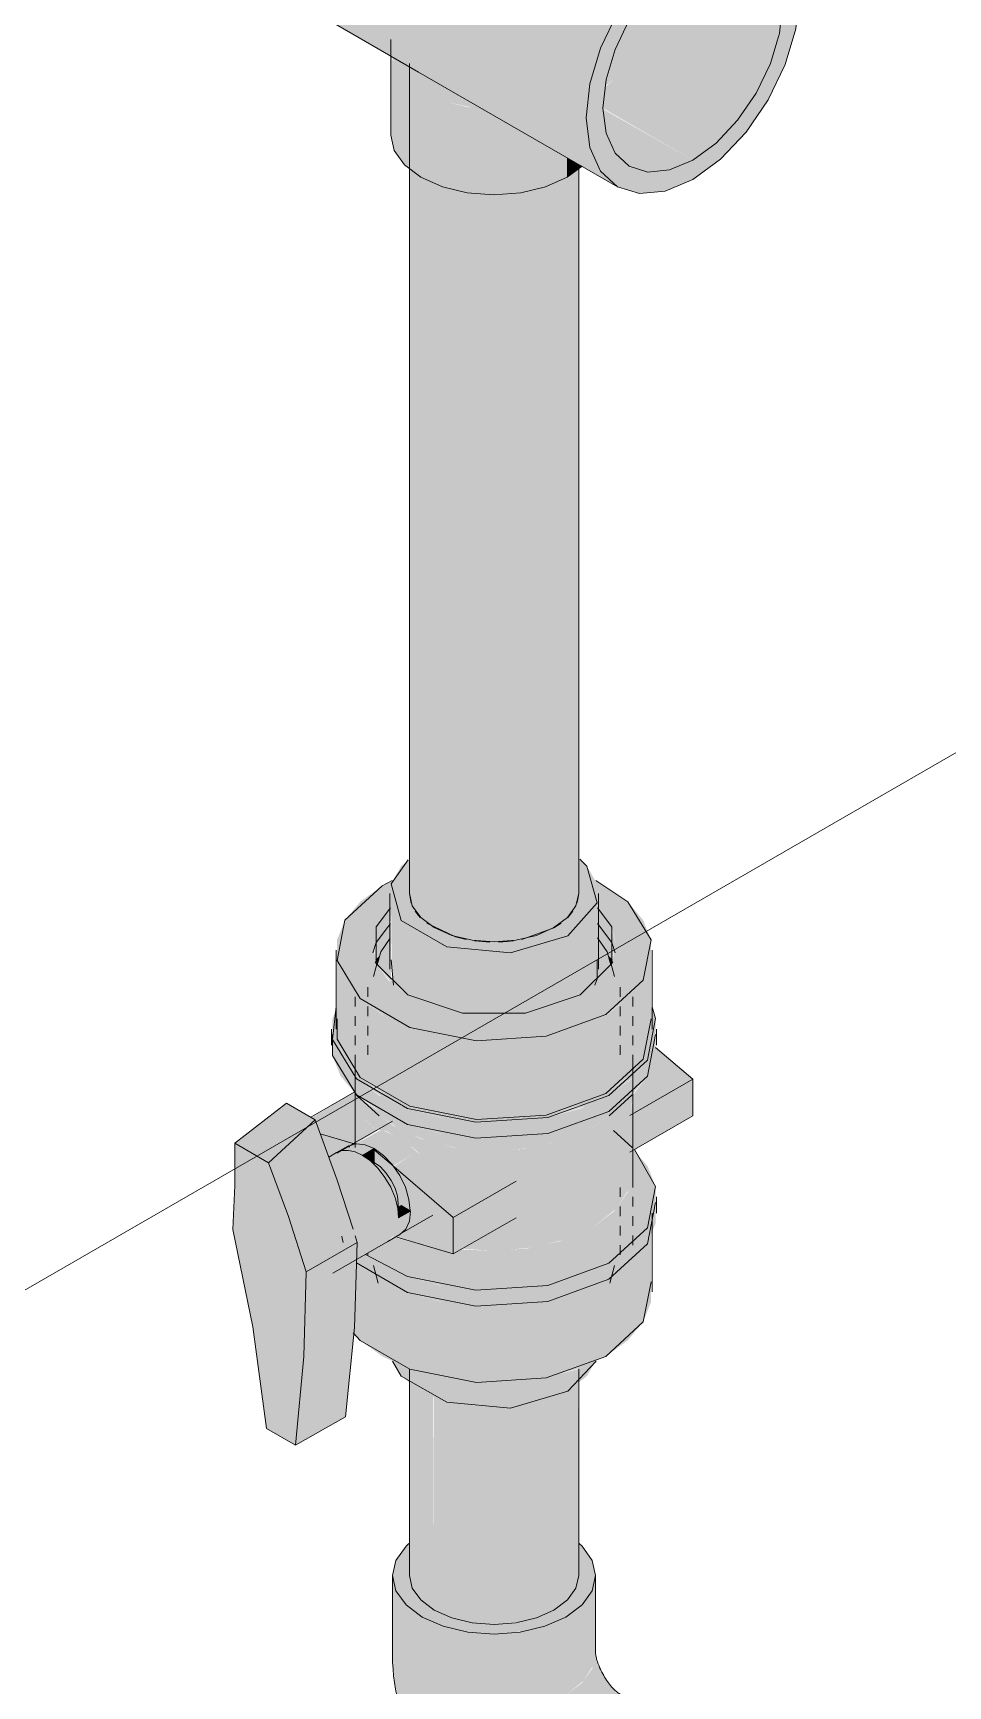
# Model space of a CAD drawing. Header units: millimetres. Extents: x -3207 to 1412, y 342 to 5433.
# Drawn here: x -394.5 to -124.4, y 3645.1 to 4133.5 of the extents above; entities that cross this region are included whole.
import ezdxf

# ---------------------------------------------------------------- set-up
doc = ezdxf.new("R2010")
doc.units = ezdxf.units.MM
doc.layers.add('A-_ANNOTSPNO_A', color=7, linetype='Continuous', lineweight=9)
doc.layers.add('M-_WATR----_E', color=5, linetype='Continuous', lineweight=9)

# ---------------------------------------------------------------- blocks, each defined once
blk = doc.blocks.new('COMER_EL50_U-PVC отвод 90 - DN16-DN315 _Grey_-V15-В10 Аксонометрия')
at = {"layer": 'M-_WATR----_E', "lineweight": 20}
for points in [[(-258.41, 3660.43), (-249.19, 3661.36), (-243.41, 3662.75), (-236.76, 3665.83), (-232.43, 3669.09), (-229.43, 3673.26), (-228.41, 3677.75), (-229.43, 3682.23), (-232.43, 3686.41), (-233.41, 3687.14), (-233.41, 3677.75), (-234.26, 3674.01), (-236.76, 3670.53), (-241.27, 3667.3), (-245.91, 3665.25), (-251.94, 3663.8), (-258.41, 3663.31), (-264.88, 3663.8), (-270.91, 3665.25), (-276.09, 3667.54), (-280.06, 3670.53), (-282.56, 3674.01), (-283.41, 3677.75), (-283.41, 3687.14), (-284.39, 3686.41), (-287.39, 3682.23), (-288.41, 3677.75), (-287.39, 3673.26), (-284.39, 3669.09), (-279.05, 3665.25), (-273.41, 3662.75), (-266.17, 3661.02)], [(-258.41, 3637.4), (-248.93, 3638.4), (-242.12, 3640.29), (-237.2, 3642.47), (-237.2, 3665.5), (-243.41, 3662.75), (-250.65, 3661.02), (-258.41, 3660.43), (-267.63, 3661.36), (-273.81, 3662.92), (-279.62, 3665.5), (-284.39, 3669.09), (-287.39, 3673.26), (-288.41, 3677.75), (-288.41, 3654.72), (-287.39, 3650.24), (-284.39, 3646.06), (-279.62, 3642.47), (-272.21, 3639.43), (-264.67, 3637.88)], [(-237.2, 3642.47), (-231.97, 3646.7), (-229.27, 3650.94), (-228.41, 3654.72), (-228.41, 3677.75), (-229.43, 3673.26), (-232.43, 3669.09), (-237.2, 3665.5), (-237.2, 3643.83)], [(-251.63, 3591.02), (-255, 3594.15), (-257.12, 3598.83), (-257.84, 3604.75), (-257.12, 3611.51), (-255, 3618.64), (-251.63, 3625.66), (-247.24, 3632.09), (-242.12, 3637.49), (-236.63, 3641.49), (-237.2, 3642.47), (-243.41, 3639.72), (-250.65, 3637.99), (-258.41, 3637.4), (-266.17, 3637.99), (-273.81, 3639.9), (-279.62, 3642.47), (-284.39, 3646.06), (-287.39, 3650.24), (-288.41, 3654.72), (-287.73, 3645.92), (-285.3, 3635.37), (-283.23, 3629.24), (-281.17, 3624.32), (-276.56, 3616.07), (-272.81, 3610.53), (-268.43, 3605.07), (-262.12, 3598.83), (-257.12, 3594.78), (-254.87, 3593.24)], [(-236.63, 3641.49), (-231.14, 3643.83), (-226.02, 3644.34), (-221.63, 3642.98), (-223.33, 3644.34), (-226.29, 3648.76), (-228.25, 3652.98), (-228.41, 3654.72), (-229.43, 3650.24), (-232.43, 3646.06), (-237.2, 3642.47), (-237.03, 3641.92)], [(-216.69, 3629.98), (-211.2, 3632.32), (-206.08, 3632.82), (-201.69, 3631.47), (-222.81, 3643.34), (-226.02, 3644.34), (-231.14, 3643.83), (-236.63, 3641.49), (-222.81, 3633.52)], [(-231.69, 3579.51), (-235.06, 3582.63), (-237.18, 3587.32), (-237.9, 3593.24), (-237.18, 3600), (-235.06, 3607.13), (-231.69, 3614.15), (-227.3, 3620.58), (-222.18, 3625.98), (-216.69, 3629.98), (-236.63, 3641.49), (-242.12, 3637.49), (-247.24, 3632.09), (-251.63, 3625.66), (-255, 3618.64), (-257.12, 3611.51), (-257.84, 3604.75), (-257.12, 3598.83), (-255, 3594.15), (-251.63, 3591.02), (-238.41, 3583.39)], [(-227.3, 3578.15), (-222.18, 3578.66), (-221.05, 3579.14), (-229.19, 3583.84), (-232, 3586.44), (-233.77, 3590.35), (-234.37, 3595.28), (-233.57, 3601.57), (-231.87, 3607.13), (-229.19, 3612.7), (-225.53, 3618.06), (-221.27, 3622.56), (-216.69, 3625.9), (-211.67, 3627.89), (-207.85, 3628.27), (-204.19, 3627.14), (-196.07, 3622.56), (-196.2, 3623.66), (-198.32, 3628.34), (-201.69, 3631.47), (-206.08, 3632.82), (-211.2, 3632.32), (-216.69, 3629.98), (-222.81, 3625.31), (-227.3, 3620.58), (-232, 3613.5), (-235.06, 3607.13), (-237.18, 3600), (-237.9, 3593.24), (-237.18, 3587.32), (-235.06, 3582.63), (-231.69, 3579.51)]]:
    blk.add_hatch(color=47, dxfattribs=at).paths.add_polyline_path(points)
at = {"layer": 'M-_WATR----_E', "color": 66, "lineweight": 20}
for p, q in [((-288.41, 3677.75), (-288.41, 3654.72)), ((-228.41, 3654.72), (-228.41, 3677.75)), ((-201.69, 3631.47), (-221.63, 3642.98)), ((-251.63, 3591.02), (-231.69, 3579.51))]:
    blk.add_line(p, q, dxfattribs=at)
for points in [[(-283.55, 3687.19, 0), (-284.39, 3686.41, 0), (-287.39, 3682.23, 0), (-288.41, 3677.75, 0), (-287.39, 3673.26, 0), (-284.39, 3669.09, 0), (-279.62, 3665.5, 0), (-273.41, 3662.75, 0), (-266.17, 3661.02, 0), (-258.41, 3660.43, 0), (-250.65, 3661.02, 0), (-243.41, 3662.75, 0), (-237.2, 3665.5, 0)], [(-237.2, 3665.5, 0), (-232.43, 3669.09, 0), (-229.43, 3673.26, 0), (-228.41, 3677.75, 0), (-229.43, 3682.23, 0), (-232.43, 3686.41, 0), (-233.27, 3687.2, 0)], [(-251.63, 3591.02, 0), (-253.38, 3592.07, 0), (-255.07, 3593.16, 0), (-256.71, 3594.3, 0), (-258.31, 3595.48, 0), (-259.86, 3596.7, 0), (-261.37, 3597.96, 0), (-262.83, 3599.26, 0), (-264.26, 3600.59, 0), (-265.64, 3601.95, 0), (-266.99, 3603.35, 0), (-268.29, 3604.78, 0), (-269.56, 3606.24, 0), (-270.79, 3607.72, 0), (-271.99, 3609.24, 0), (-273.14, 3610.78, 0), (-274.26, 3612.35, 0), (-275.34, 3613.94, 0), (-276.39, 3615.56, 0), (-277.39, 3617.2, 0), (-278.36, 3618.87, 0), (-279.29, 3620.55, 0), (-280.18, 3622.26, 0), (-281.03, 3623.99, 0), (-281.84, 3625.73, 0), (-282.61, 3627.5, 0), (-283.33, 3629.29, 0), (-284.02, 3631.09, 0), (-284.66, 3632.92, 0), (-285.25, 3634.76, 0), (-285.8, 3636.61, 0), (-286.31, 3638.49, 0), (-286.76, 3640.39, 0), (-287.16, 3642.3, 0), (-287.52, 3644.23, 0), (-287.81, 3646.18, 0), (-288.05, 3648.15, 0), (-288.24, 3650.13, 0), (-288.35, 3652.14, 0), (-288.41, 3654.17, 0), (-288.41, 3654.72, 0)], [(-221.62, 3642.98, 0), (-221.65, 3642.99, 0), (-221.72, 3643.04, 0), (-221.83, 3643.12, 0), (-221.98, 3643.23, 0), (-222.16, 3643.38, 0), (-222.36, 3643.56, 0), (-222.6, 3643.77, 0), (-222.85, 3644.01, 0), (-223.11, 3644.28, 0), (-223.39, 3644.58, 0), (-223.68, 3644.9, 0), (-223.98, 3645.25, 0), (-224.28, 3645.62, 0), (-224.58, 3646.02, 0), (-224.88, 3646.43, 0), (-225.18, 3646.86, 0), (-225.47, 3647.3, 0), (-225.75, 3647.75, 0), (-226.03, 3648.22, 0), (-226.29, 3648.69, 0), (-226.54, 3649.16, 0), (-226.78, 3649.63, 0), (-227.01, 3650.1, 0), (-227.22, 3650.57, 0), (-227.41, 3651.03, 0), (-227.59, 3651.48, 0), (-227.74, 3651.91, 0), (-227.88, 3652.33, 0), (-228.01, 3652.72, 0), (-228.11, 3653.09, 0), (-228.2, 3653.44, 0), (-228.27, 3653.75, 0), (-228.32, 3654.02, 0), (-228.36, 3654.26, 0), (-228.39, 3654.45, 0), (-228.4, 3654.6, 0), (-228.41, 3654.69, 0), (-228.41, 3654.73, 0), (-228.41, 3654.73, 0)], [(-216.69, 3629.98, 0), (-222.18, 3625.98, 0), (-227.3, 3620.58, 0), (-231.69, 3614.15, 0), (-235.06, 3607.13, 0), (-237.18, 3600, 0), (-237.9, 3593.24, 0), (-237.18, 3587.32, 0), (-235.06, 3582.63, 0), (-231.69, 3579.51, 0), (-227.3, 3578.15, 0), (-222.18, 3578.66, 0), (-221.08, 3578.99, 0)], [(-195.94, 3622.53, 0), (-196.2, 3623.66, 0), (-198.32, 3628.34, 0), (-201.69, 3631.47, 0), (-206.08, 3632.82, 0), (-211.2, 3632.32, 0), (-216.69, 3629.98, 0)]]:
    blk.add_polyline3d(points, dxfattribs=at)
blk = doc.blocks.new('COMER_industrial series - BVI10050-V17-В10 Аксонометрия')
at = {"layer": 'M-_WATR----_E', "lineweight": 20}
for color, points in [(8, [(-253.59, 3861.78), (-244.43, 3863.5), (-236.63, 3866.77), (-240.73, 3869.13), (-248.31, 3866.24), (-254.5, 3865.08), (-262.32, 3865.08), (-270.92, 3866.92), (-276.3, 3869.3), (-280.69, 3872.79), (-283.1, 3877.08), (-283.1, 3878.07), (-283.41, 3879.42), (-283.42, 3889.35), (-285.85, 3887.41), (-288.83, 3882.12), (-288.83, 3876.56), (-285.85, 3871.27), (-280.19, 3866.77), (-272.39, 3863.5), (-263.23, 3861.78), (-258.41, 3861.78)]), (8, [(-236.63, 3866.77), (-230.97, 3871.27), (-227.99, 3876.56), (-227.99, 3882.12), (-230.97, 3887.41), (-233.41, 3889.35), (-233.42, 3879.4), (-234.27, 3875.68), (-236.77, 3872.2), (-240.73, 3869.13), (-236.9, 3866.92)]), (8, [(-263.63, 3835.78), (-253.19, 3835.78), (-243, 3837.13), (-233.59, 3839.74), (-225.42, 3843.5), (-232.95, 3849.32), (-240.41, 3846.02), (-249.09, 3843.94), (-259.39, 3843.31), (-267.73, 3843.94), (-276.41, 3846.02), (-283.87, 3849.32), (-289.59, 3853.63), (-293.18, 3858.64), (-294.41, 3864.02), (-293.18, 3869.4), (-288.83, 3874.98), (-288.83, 3880.61), (-291.4, 3881.59), (-297.91, 3876.88), (-302.44, 3871.44), (-304.77, 3865.56), (-304.77, 3859.53), (-302.44, 3853.65), (-297.91, 3848.22), (-290.97, 3843.31), (-283.23, 3839.74), (-273.81, 3837.13)]), (8, [(-293.88, 3861.71), (-293.18, 3864.78), (-288.83, 3871.27), (-288.83, 3874.98), (-289.59, 3874.41), (-293.21, 3869.3), (-294.41, 3864.02), (-294.04, 3862.4)]), (8, [(-258.41, 3843.23), (-248.31, 3844.13), (-240.41, 3846.02), (-236.63, 3847.69), (-236.63, 3866.77), (-244.43, 3863.5), (-253.59, 3861.78), (-263.63, 3861.85), (-272.39, 3863.5), (-280.19, 3866.77), (-285.85, 3871.27), (-288.83, 3876.56), (-288.56, 3853.63), (-287.81, 3852.29), (-282.72, 3848.81), (-276.41, 3846.02), (-267.73, 3843.94), (-259.39, 3843.31)]), (8, [(-236.63, 3847.69), (-232.95, 3849.32), (-229.01, 3852.29), (-227.99, 3854.1), (-227.99, 3876.56), (-230.97, 3871.27), (-236.63, 3866.77), (-236.63, 3848.81)]), (8, [(-222.94, 3861.71), (-222.41, 3864.02), (-223.92, 3869.8), (-227.99, 3874.98), (-227.99, 3870.37), (-226.88, 3869.3), (-223.64, 3864.78), (-223.01, 3862.06)]), (8, [(-293.44, 3859.74), (-293.01, 3860.31), (-292.05, 3861.25), (-291.63, 3862.33), (-288.83, 3866.24), (-288.83, 3870.37), (-289.94, 3869.3), (-293.18, 3864.78), (-293.78, 3861.25)]), (8, [(-276.09, 3869.13), (-276.2, 3869.3), (-276.09, 3869.14)]), (8, [(-223.38, 3859.74), (-223.08, 3862.33), (-223.81, 3865.03), (-227.99, 3870.37), (-227.99, 3866.24), (-224.99, 3862.06), (-224.52, 3860.85), (-223.64, 3860.1)]), (8, [(-287.81, 3852.29), (-288.83, 3854.1), (-288.83, 3866.24), (-291.83, 3862.06), (-292.75, 3858.03), (-288.83, 3853.06)]), (8, [(-269.15, 3866.36), (-269.06, 3866.48), (-269.76, 3866.48)]), (8, [(-229.01, 3852.29), (-227.21, 3853.65), (-224.07, 3858.03), (-224.99, 3862.06), (-227.99, 3866.24), (-228.26, 3853.63)]), (8, [(-253.19, 3812.47), (-242.56, 3813.94), (-232.87, 3816.76), (-225.42, 3820.19), (-225.42, 3843.5), (-233.59, 3839.74), (-243, 3837.13), (-253.19, 3835.78), (-263.63, 3835.78), (-273.82, 3837.13), (-283.23, 3839.74), (-291.4, 3843.5), (-297.91, 3848.22), (-302.44, 3853.65), (-304.77, 3859.53), (-304.73, 3836.14), (-302.23, 3830.08), (-297.34, 3824.49), (-290.2, 3819.64), (-283.23, 3816.43), (-273.81, 3813.81), (-263.63, 3812.47)]), (8, [(-293.22, 3858.78), (-292.36, 3860.05), (-292.12, 3860.98), (-293.44, 3859.74), (-293.36, 3859.41)]), (8, [(-292.86, 3858.19), (-292.58, 3859.67), (-293.18, 3858.64), (-293.01, 3858.4)]), (8, [(-225.42, 3820.19), (-218.54, 3825.35), (-214.38, 3830.34), (-212.05, 3836.22), (-212.05, 3859.53), (-214.38, 3853.65), (-218.91, 3848.22), (-225.42, 3843.31), (-225.42, 3824.49)]), (8, [(-223.6, 3858.78), (-223.38, 3859.74), (-224.52, 3860.85), (-224.7, 3860.98), (-224.24, 3859.67), (-223.64, 3858.83)]), (8, [(-223.96, 3858.19), (-223.64, 3858.83), (-224.36, 3859.67), (-224.08, 3858.64)]), (8, [(-224.07, 3858.03), (-223.96, 3858.19), (-224.21, 3858.64)]), (8, [(-253.19, 3811.7), (-253.04, 3811.7), (-242.56, 3813.08), (-231.44, 3816.43), (-224.47, 3819.64), (-225.42, 3820.19), (-233.59, 3816.43), (-243, 3813.82), (-253.19, 3812.47), (-263.63, 3812.47), (-273.82, 3813.82), (-283.23, 3816.43), (-291.4, 3820.19), (-297.91, 3824.91), (-302.44, 3830.34), (-304.77, 3836.22), (-304.77, 3845.73), (-306.11, 3842.34), (-306.11, 3836.14), (-303.72, 3830.08), (-299.05, 3824.49), (-291.4, 3819.2), (-283.23, 3815.57), (-273.81, 3813.02), (-263.63, 3811.7)]), (8, [(-224.47, 3819.64), (-217.42, 3824.91), (-213, 3830.34), (-210.71, 3836.14), (-210.71, 3842.34), (-212.05, 3845.73), (-212.05, 3836.22), (-214.38, 3830.34), (-218.91, 3824.91), (-225.42, 3820.19)]), (8, [(-263.78, 3806.96), (-253.04, 3806.96), (-242.56, 3808.34), (-232.87, 3811.04), (-224.47, 3814.91), (-224.47, 3819.64), (-232.87, 3815.77), (-242.56, 3813.08), (-253.04, 3811.7), (-263.78, 3811.7), (-274.26, 3813.08), (-283.95, 3815.77), (-292.35, 3819.64), (-299.3, 3824.79), (-303.72, 3830.08), (-306.11, 3836.14), (-306.11, 3831.4), (-303.72, 3825.35), (-299.05, 3819.76), (-291.4, 3814.47), (-283.23, 3810.84), (-273.81, 3808.28)]), (8, [(-224.47, 3814.91), (-217.77, 3819.76), (-213.1, 3825.35), (-210.71, 3831.4), (-210.71, 3836.14), (-213.1, 3830.08), (-217.77, 3824.49), (-224.47, 3819.64), (-224.47, 3815.77)]), (8, [(-299.35, 3805.23), (-292.5, 3809.44), (-293.92, 3810.05), (-298.01, 3813.8), (-299.41, 3818.24), (-299.41, 3820.19), (-299.71, 3820.55), (-312.3, 3813.04), (-311.17, 3812.27), (-309.73, 3808.32), (-299.64, 3805.32)]), (8, [(-229.42, 3780.52), (-222.49, 3786.05), (-218.7, 3791.68), (-217.41, 3797.32), (-217.41, 3803.4), (-218.27, 3802.9), (-218.04, 3814.91), (-217.41, 3819.76), (-217.41, 3820.19), (-218.91, 3818.7), (-224.47, 3813.82), (-229.42, 3810.09), (-229.42, 3791.32)]), (8, [(-229.42, 3810.12), (-222.81, 3815.1), (-217.77, 3819.76), (-224.47, 3814.91)]), (11, [(-324.97, 3799.75), (-311.23, 3812.43), (-319.73, 3817.32), (-334.9, 3805.49)]), (8, [(-259.05, 3803.18), (-247.4, 3804.04), (-237.73, 3806.41), (-229.42, 3810.12), (-224.47, 3814.91), (-232.87, 3811.04), (-242.56, 3808.34), (-253.04, 3806.96), (-263.78, 3806.96), (-274.26, 3808.34), (-283.95, 3811.04), (-293.55, 3815.77), (-297.91, 3818.7), (-292.35, 3813.82), (-286.36, 3809.63), (-277.91, 3806.08), (-268.17, 3803.88)]), (11, [(-313.86, 3767.51), (-298.86, 3776.17), (-299.46, 3778.08), (-303.08, 3776.16), (-303.22, 3778.15), (-300.09, 3780.06), (-304.7, 3794.59), (-311.23, 3812.43), (-324.97, 3799.75), (-319.13, 3783.88)]), (11, [(-317.08, 3716.25), (-314.53, 3742.49), (-313.86, 3767.51), (-319.13, 3783.88), (-324.97, 3799.75), (-334.9, 3805.49), (-334.92, 3793), (-335.57, 3780.05), (-329.65, 3751.22), (-325.6, 3721.16), (-324.8, 3720.7)]), (8, [(-297.21, 3801.91), (-293.77, 3803.9), (-296.51, 3805.06), (-299.35, 3805.23), (-301.27, 3804.64), (-303.25, 3803.33), (-301.4, 3803.4), (-299.3, 3802.9), (-297.3, 3801.98)]), (8, [(-293.77, 3803.9), (-287.4, 3807.57), (-291.18, 3809.29), (-292.11, 3809.27), (-299.07, 3805.32), (-296.51, 3805.06), (-294.76, 3804.32)]), (8, [(-288.18, 3798.78), (-282.63, 3802.12), (-281.26, 3803), (-283.95, 3805.48), (-287.4, 3807.57), (-293.77, 3803.9), (-291.02, 3801.89), (-288.46, 3799.19)]), (11, [(-305.64, 3797.16), (-297.3, 3801.98), (-299.39, 3802.95), (-301.4, 3803.4), (-303.25, 3803.33), (-306.18, 3801.98), (-307.11, 3801.17), (-305.99, 3798.12)]), (11, [(-299.02, 3771.12), (-289.73, 3776.49), (-287.93, 3778.33), (-287.4, 3779.16), (-286.79, 3781.12), (-286.59, 3783.42), (-286.86, 3786.33), (-288.45, 3791.32), (-288.93, 3792.48), (-291.47, 3796.53), (-292.65, 3798.07), (-294.91, 3800.29), (-297.3, 3801.98), (-305.64, 3797.16), (-303.24, 3789.98), (-300.09, 3780.06), (-303.39, 3778.04), (-303.05, 3776.17), (-299.46, 3778.08), (-298.87, 3775.79), (-299.01, 3771.26)]), (11, [(-304.88, 3802.73), (-302.6, 3803.87), (-304.8, 3802.77)]), (8, [(-294.18, 3799.57), (-293.77, 3799.81), (-293.77, 3803.9), (-297.21, 3801.91), (-294.43, 3799.81)]), (8, [(-283.16, 3785.52), (-283.52, 3788.9), (-284.59, 3792.48), (-286.27, 3795.98), (-288.46, 3799.19), (-291.02, 3801.89), (-293.77, 3803.9), (-293.77, 3799.81), (-291.55, 3798.07), (-289.37, 3795.42), (-288.77, 3794.53), (-287.38, 3791.32), (-286.86, 3789.09), (-286.55, 3786.71), (-285.88, 3787.1)]), (8, [(-224.47, 3770.02), (-217.77, 3774.87), (-213.1, 3780.47), (-210.71, 3786.52), (-210.71, 3792.72), (-213.1, 3798.77), (-217.11, 3803.57), (-217.41, 3803.27), (-217.49, 3796.95), (-218.97, 3790.95), (-223.04, 3785.35), (-229.42, 3780.52), (-227.3, 3776.03)]), (8, [(-293.47, 3798.87), (-293.77, 3799.81), (-294.18, 3799.57), (-293.62, 3799.02)]), (8, [(-293.47, 3798.87), (-293.77, 3799.81), (-294.18, 3799.57), (-293.62, 3799.02)]), (11, [(-289.73, 3776.49), (-285.51, 3779.16), (-284.49, 3780.11), (-283.42, 3782.47), (-283.05, 3785.46), (-286.59, 3783.42), (-286.86, 3780.92), (-287.93, 3778.33), (-288.39, 3777.59)]), (8, [(-286.9, 3786.51), (-286.79, 3786.8), (-286.91, 3786.54)]), (8, [(-286.9, 3786.51), (-286.79, 3786.8), (-286.91, 3786.54)]), (11, [(-286.59, 3783.42), (-283.16, 3785.52), (-285.88, 3787.1), (-286.86, 3786.33), (-286.6, 3783.56)]), (8, [(-224.47, 3765.29), (-217.77, 3770.14), (-213.1, 3775.73), (-210.71, 3781.78), (-210.71, 3786.52), (-213.1, 3780.47), (-217.77, 3774.87), (-224.47, 3770.02), (-224.47, 3765.33)]), (8, [(-253.04, 3762.08), (-242.56, 3763.46), (-232.87, 3766.15), (-224.47, 3770.02), (-229.42, 3780.52), (-239.15, 3776.51), (-248.65, 3774.39), (-259.05, 3773.69), (-268.08, 3774.14), (-270.43, 3772.79), (-287.64, 3777.69), (-296.15, 3772.78), (-292.35, 3770.02), (-283.95, 3766.15), (-273.81, 3763.4), (-263.78, 3762.08)]), (11, [(-317.08, 3716.25), (-302.25, 3724.7), (-299.65, 3751.02), (-298.86, 3776.17), (-313.86, 3767.51), (-314.83, 3739.34)]), (8, [(-225.42, 3742.53), (-218.91, 3747.24), (-214.38, 3752.68), (-212.05, 3758.56), (-212.05, 3778.39), (-213.1, 3775.73), (-218.64, 3769.5), (-225.42, 3764.85), (-225.42, 3761.42)]), (8, [(-263.78, 3757.34), (-253.04, 3757.34), (-242.56, 3758.72), (-232.87, 3761.42), (-224.47, 3765.33), (-224.47, 3770.02), (-232.87, 3766.15), (-242.56, 3763.46), (-253.04, 3762.08), (-263.78, 3762.08), (-274.26, 3763.46), (-283.95, 3766.15), (-292.35, 3770.02), (-296.15, 3772.78), (-299.02, 3771.04), (-298.86, 3770), (-292.35, 3765.29), (-283.95, 3761.42), (-273.81, 3758.66), (-268.76, 3758)]), (8, [(-263.63, 3734.81), (-253.19, 3734.81), (-243, 3736.15), (-232.34, 3739.34), (-225.42, 3742.53), (-225.42, 3764.85), (-233.59, 3761.22), (-243, 3758.67), (-253.19, 3757.34), (-263.78, 3757.34), (-274.26, 3758.72), (-283.95, 3761.42), (-292.41, 3765.33), (-299.05, 3770.03), (-299.65, 3749.33), (-297.91, 3747.24), (-291.4, 3742.53), (-283.23, 3738.77), (-273.81, 3736.15)]), (8, [(-263.23, 3727.22), (-253.19, 3727.29), (-244.43, 3728.94), (-236.63, 3732.21), (-236.63, 3737.92), (-244.43, 3735.96), (-253.59, 3734.81), (-263.63, 3734.81), (-274.65, 3736.38), (-284.48, 3739.34), (-288.33, 3741.12), (-285.85, 3736.71), (-280.19, 3732.21), (-272.39, 3728.94), (-263.63, 3727.29)]), (8, [(-236.63, 3732.21), (-230.97, 3736.71), (-228.49, 3741.12), (-233.59, 3738.77), (-236.63, 3737.92), (-236.63, 3736.15)])]:
    blk.add_hatch(color=color, dxfattribs=at).paths.add_polyline_path(points)
h = blk.add_hatch(color=8, dxfattribs=at)
h.paths.add_polyline_path([(-225.42, 3843.5), (-218.91, 3848.22), (-214.38, 3853.65), (-212.05, 3859.53), (-212.05, 3865.56), (-214.38, 3871.44), (-218.91, 3876.88), (-226.57, 3882.12), (-228.49, 3883), (-227.99, 3882.12), (-227.99, 3874.98), (-227.23, 3874.41), (-223.61, 3869.3), (-222.41, 3864.02), (-223.64, 3858.64), (-227.23, 3853.63), (-232.95, 3849.32)])
h.paths.add_polyline_path([(-288.83, 3880.61), (-288.83, 3882.12), (-288.33, 3883), (-291.4, 3881.59)])
h = blk.add_hatch(color=8, dxfattribs=at)
h.paths.add_polyline_path([(-243.17, 3868.11), (-240.11, 3869.63), (-241.21, 3869), (-243.19, 3868.12)])
h.paths.add_polyline_path([(-273.65, 3868.11), (-273.81, 3868.2), (-273.81, 3868.18)])
h.paths.add_polyline_path([(-236.62, 3872.4), (-236.13, 3872.79), (-236.34, 3872.79)])
h.paths.add_polyline_path([(-234.1, 3876.41), (-233.72, 3877.08), (-233.94, 3877.08), (-234.06, 3876.56)])
h = blk.add_hatch(color=8, dxfattribs=at)
h.paths.add_polyline_path([(-254.5, 3865.08), (-254.58, 3865.28), (-254.58, 3865.08)])
h.paths.add_polyline_path([(-262.32, 3865.08), (-263.23, 3865.35), (-263.23, 3865.25)])
h = blk.add_hatch(color=8, dxfattribs=at)
h.paths.add_polyline_path([(-270.43, 3783.56), (-251.88, 3794.27), (-258.7, 3794.64), (-269.36, 3797.21), (-280.12, 3802.22), (-281.26, 3803), (-288.02, 3798.64), (-273.81, 3786.46)])
h.paths.add_polyline_path([(-218.27, 3813.68), (-199.72, 3824.39), (-210.71, 3833.81), (-210.71, 3831.4), (-213.47, 3824.91), (-217.41, 3819.76), (-217.58, 3817.32), (-218.04, 3814.91)])
h = blk.add_hatch(color=8, dxfattribs=at)
h.paths.add_polyline_path([(-270.43, 3772.79), (-251.88, 3783.5), (-251.88, 3794.27), (-270.43, 3783.56)])
h.paths.add_polyline_path([(-218.27, 3802.9), (-199.72, 3813.61), (-199.72, 3824.39), (-218.27, 3813.68), (-218.27, 3809.29)])
h = blk.add_hatch(color=8, dxfattribs=at)
h.paths.add_polyline_path([(-258.41, 3773.55), (-257.1, 3773.74), (-246.58, 3774.73), (-236.86, 3777.25), (-229.42, 3780.55), (-229.42, 3810.12), (-237.91, 3806.38), (-242.56, 3805.2), (-249.11, 3803.84), (-259.72, 3803.23), (-270.43, 3804.29), (-279.96, 3806.79), (-288.2, 3810.7), (-294.44, 3815.51), (-299.41, 3819.76), (-299.3, 3817.9), (-298.01, 3813.8), (-293.77, 3809.98), (-291.57, 3809.28), (-290.24, 3809.1), (-284.88, 3806.06), (-282.48, 3804.26), (-280.12, 3802.22), (-278.13, 3801.04), (-269.02, 3797.06), (-258.41, 3794.57), (-251.88, 3794.27), (-251.88, 3783.5), (-267.71, 3774.35), (-259.05, 3773.69)])
h.paths.add_polyline_path([(-286.77, 3786.95), (-286.69, 3787.57), (-287.38, 3791.32), (-287.78, 3792.48), (-289.37, 3795.42), (-290.76, 3797.24), (-292.65, 3799), (-293.49, 3799.61), (-293.49, 3798.89), (-291.59, 3796.68), (-290.11, 3794.53), (-288.45, 3791.32), (-287.18, 3787.57), (-286.86, 3786.97)])
h = blk.add_hatch(color=8, dxfattribs=at)
h.paths.add_polyline_path([(-270.43, 3772.79), (-270.43, 3783.56), (-293.77, 3803.57), (-293.77, 3799.81), (-291.55, 3798.07), (-289.37, 3795.42), (-288.77, 3794.53), (-287.38, 3791.32), (-286.86, 3789.09), (-286.55, 3786.71), (-285.88, 3787.1), (-283.05, 3785.46), (-283.42, 3782.47), (-284.77, 3779.85), (-286.86, 3778.14), (-287.05, 3777.73), (-273.81, 3773.79)])
h.paths.add_polyline_path([(-307.19, 3801.39), (-300.84, 3804.77), (-299.64, 3805.32), (-309.73, 3808.32), (-307.25, 3801.56)])
at = {"layer": 'M-_WATR----_E', "color": 66, "lineweight": 20}
for p, q in [((-288.51, 3883.13), (-291.4, 3881.59)), ((-289.21, 3879.34), (-289.21, 3856.89)), ((-282.9, 3876.44), (-283.41, 3879.34)), ((-227.61, 3856.89), (-227.61, 3879.34)), ((-235.13, 3874.07), (-236.64, 3872.24)), ((-240.73, 3869.13), (-250.2, 3865.71)), ((-238.56, 3870.57), (-240.73, 3869.13)), ((-259.68, 3864.92), (-264.18, 3865.3)), ((-305.06, 3862.55), (-305.06, 3839.24)), ((-292.61, 3859.93), (-293.99, 3854.74)), ((-293.51, 3858.77), (-292.75, 3859.87)), ((-288.14, 3852.23), (-288.83, 3859.67)), ((-222.83, 3854.74), (-224.21, 3859.93)), ((-224.13, 3859.94), (-223.34, 3858.79)), ((-211.76, 3839.24), (-211.76, 3862.55)), ((-299.41, 3848.73), (-299.41, 3845.89)), ((-295.66, 3851.58), (-295.66, 3848.73)), ((-221.16, 3848.73), (-221.16, 3851.58)), ((-217.41, 3845.89), (-217.41, 3848.73)), ((-295.66, 3845.89), (-295.66, 3843.04)), ((-221.16, 3843.04), (-221.16, 3845.89)), ((-306.41, 3839.24), (-306.41, 3834.5)), ((-299.41, 3843.04), (-299.41, 3840.19)), ((-295.66, 3840.19), (-295.66, 3837.35)), ((-221.16, 3837.35), (-221.16, 3840.19)), ((-217.41, 3840.19), (-217.41, 3843.04)), ((-210.41, 3834.5), (-210.41, 3839.24)), ((-299.41, 3837.35), (-299.41, 3834.5)), ((-295.66, 3834.5), (-295.66, 3831.66)), ((-221.16, 3831.66), (-221.16, 3834.5)), ((-217.41, 3834.5), (-217.41, 3837.35)), ((-299.41, 3831.66), (-299.41, 3804.21)), ((-217.41, 3792.46), (-217.41, 3831.66)), ((-210.71, 3833.81), (-199.72, 3824.39)), ((-199.72, 3824.39), (-218.27, 3813.68)), ((-199.72, 3824.39), (-199.72, 3813.61)), ((-299.71, 3820.55), (-312.5, 3813.16)), ((-299.15, 3819.85), (-292.36, 3813.56)), ((-224.46, 3813.56), (-217.67, 3819.85)), ((-334.9, 3805.49), (-319.72, 3817.33)), ((-311.23, 3812.43), (-319.72, 3817.33)), ((-319.72, 3817.33), (-319.72, 3817.32)), ((-311.23, 3812.43), (-324.97, 3799.75)), ((-288.39, 3812.07), (-301.27, 3804.64)), ((-218.27, 3802.9), (-199.72, 3813.61)), ((-334.9, 3805.49), (-324.97, 3799.75)), ((-299.3, 3805.22), (-309.73, 3808.32)), ((-301.34, 3804.77), (-304.88, 3802.73)), ((-301.34, 3804.77), (-301.1, 3804.35)), ((-299.37, 3805.28), (-301.27, 3804.64)), ((-301.27, 3804.64), (-299.37, 3805.28)), ((-217.67, 3804.27), (-223.11, 3809.31)), ((-304.88, 3802.73), (-307.19, 3801.39)), ((-301.27, 3804.64), (-304.8, 3802.6)), ((-301.27, 3804.64), (-304.04, 3803.04)), ((-297.21, 3801.91), (-293.77, 3803.9)), ((-293.77, 3803.9), (-293.77, 3799.81)), ((-288.18, 3798.78), (-293.77, 3803.57)), ((-293.77, 3799.81), (-294.18, 3799.57)), ((-270.43, 3783.56), (-288.02, 3798.64)), ((-251.88, 3794.27), (-270.43, 3783.56)), ((-221.16, 3789.62), (-221.16, 3792.46)), ((-285.88, 3787.1), (-286.9, 3786.51)), ((-283.05, 3785.46), (-286.59, 3783.42)), ((-285.88, 3787.1), (-283.16, 3785.52)), ((-221.16, 3783.93), (-221.16, 3786.77)), ((-217.41, 3786.77), (-217.41, 3789.62)), ((-210.41, 3784.88), (-210.41, 3789.62)), ((-286.27, 3778.66), (-276.51, 3784.29)), ((-270.43, 3772.79), (-270.43, 3783.56)), ((-270.43, 3772.79), (-251.88, 3783.5)), ((-221.16, 3778.23), (-221.16, 3781.08)), ((-217.41, 3781.08), (-217.41, 3783.93)), ((-211.76, 3761.57), (-211.76, 3784.88)), ((-313.86, 3767.51), (-298.86, 3776.17)), ((-305.99, 3767.1), (-289.73, 3776.49)), ((-298.86, 3776.17), (-299.43, 3778.1)), ((-289.73, 3776.49), (-286.19, 3778.53)), ((-289.73, 3776.49), (-286.19, 3778.53)), ((-287.12, 3777.75), (-270.43, 3772.79)), ((-217.41, 3775.39), (-217.41, 3778.23)), ((-295.66, 3773.06), (-295.66, 3772.54)), ((-221.16, 3772.54), (-221.16, 3775.39)), ((-293.99, 3769.38), (-292.61, 3764.19)), ((-224.21, 3764.19), (-222.83, 3769.38)), ((-236.63, 3732.21), (-228.27, 3741.14)), ((-317.08, 3716.25), (-302.25, 3724.7)), ((-317.08, 3716.25), (-325.6, 3721.16))]:
    blk.add_line(p, q, dxfattribs=at)
for points in [[(-236.63, 3866.77, 0), (-253.59, 3861.78, 0), (-272.39, 3863.5, 0), (-285.85, 3871.27, 0), (-288.83, 3882.12, 0), (-283.79, 3889.27, 0)], [(-233.08, 3889.4, 0), (-230.97, 3887.41, 0), (-227.99, 3876.56, 0), (-236.63, 3866.77, 0)], [(-225.42, 3843.5, 0), (-214.38, 3853.65, 0), (-212.05, 3865.56, 0), (-218.91, 3876.88, 0), (-228.31, 3883.13, 0)], [(-291.4, 3881.59, 0), (-302.44, 3871.44, 0), (-304.77, 3859.53, 0), (-297.91, 3848.22, 0), (-283.23, 3839.74, 0), (-263.63, 3835.78, 0), (-243, 3837.13, 0), (-225.42, 3843.5, 0)], [(-233.41, 3879.34, 0), (-233.72, 3877.08, 0), (-233.92, 3876.44, 0)], [(-288.95, 3875.03, 0), (-293.18, 3869.4, 0), (-293.18, 3858.64, 0), (-283.87, 3849.32, 0), (-267.73, 3843.94, 0), (-249.09, 3843.94, 0), (-232.95, 3849.32, 0)], [(-280.18, 3872.24, 0), (-280.69, 3872.79, 0), (-281.68, 3874.07, 0)], [(-232.95, 3849.32, 0), (-223.64, 3858.64, 0), (-223.64, 3869.4, 0), (-227.87, 3875.03, 0)], [(-288.95, 3870.41, 0), (-293.18, 3864.78, 0), (-294.18, 3861.73, 0)], [(-266.62, 3865.71, 0), (-269.76, 3866.48, 0), (-278.25, 3870.56, 0)], [(-222.64, 3861.73, 0), (-223.64, 3864.78, 0), (-227.87, 3870.41, 0)], [(-292.88, 3858.19, 0), (-291.83, 3862.06, 0), (-289.04, 3866.11, 0)], [(-252.63, 3865.3, 0), (-254.5, 3865.08, 0), (-257.14, 3864.92, 0)], [(-227.9, 3866.24, 0), (-224.99, 3862.06, 0), (-223.94, 3858.19, 0)], [(-227.99, 3859.67, 0), (-227.99, 3854.1, 0), (-228.68, 3852.23, 0)], [(-305.06, 3845.77, 0), (-306.11, 3836.14, 0), (-299.05, 3824.49, 0), (-283.95, 3815.77, 0), (-263.78, 3811.7, 0), (-242.56, 3813.08, 0), (-224.47, 3819.64, 0)], [(-224.47, 3819.64, 0), (-213.1, 3830.08, 0), (-210.71, 3842.34, 0), (-211.76, 3845.77, 0)], [(-304.72, 3842.25, 0), (-304.77, 3836.22, 0), (-297.91, 3824.91, 0), (-283.23, 3816.43, 0), (-263.63, 3812.47, 0), (-243, 3813.82, 0), (-225.42, 3820.19, 0)], [(-225.42, 3820.19, 0), (-214.38, 3830.34, 0), (-212.05, 3842.25, 0)], [(-306.11, 3837.61, 0), (-306.11, 3831.4, 0), (-299.05, 3819.76, 0), (-283.95, 3811.04, 0), (-263.78, 3806.96, 0), (-242.56, 3808.34, 0), (-224.47, 3814.91, 0)], [(-224.47, 3814.91, 0), (-213.1, 3825.35, 0), (-210.71, 3837.61, 0)], [(-300.04, 3780.1, 0), (-304.7, 3794.59, 0), (-311.23, 3812.43, 0)], [(-335.57, 3780.05, 0), (-334.92, 3793, 0), (-334.9, 3805.49, 0)], [(-293.77, 3803.9, 0), (-296.51, 3805.06, 0), (-299.07, 3805.32, 0), (-299.32, 3805.29, 0)], [(-299.32, 3805.29, 0), (-299.07, 3805.32, 0), (-296.51, 3805.06, 0), (-293.77, 3803.9, 0)], [(-304.88, 3802.73, 0), (-303.25, 3803.33, 0), (-301.4, 3803.4, 0), (-299.39, 3802.95, 0), (-297.3, 3801.98, 0)], [(-297.3, 3801.98, 0), (-294.91, 3800.29, 0), (-292.65, 3798.07, 0), (-290.62, 3795.42, 0), (-288.93, 3792.48, 0), (-287.65, 3789.4, 0), (-286.86, 3786.33, 0), (-286.59, 3783.42, 0)], [(-283.16, 3785.52, 0), (-283.52, 3788.9, 0), (-284.58, 3792.47, 0), (-286.27, 3795.98, 0), (-288.46, 3799.19, 0), (-291.02, 3801.89, 0), (-293.77, 3803.9, 0)], [(-216.98, 3803.61, 0), (-210.71, 3792.72, 0), (-213.1, 3780.47, 0), (-224.47, 3770.02, 0)], [(-324.97, 3799.75, 0), (-319.13, 3783.88, 0), (-313.86, 3767.51, 0)], [(-293.77, 3799.81, 0), (-291.94, 3798.48, 0), (-290.23, 3796.68, 0), (-288.77, 3794.53, 0), (-287.64, 3792.19, 0), (-286.94, 3789.82, 0), (-286.69, 3787.57, 0), (-286.76, 3786.51, 0)], [(-293.77, 3799.81, 0), (-291.94, 3798.48, 0), (-290.23, 3796.68, 0), (-288.77, 3794.53, 0), (-287.64, 3792.19, 0), (-286.94, 3789.82, 0), (-286.69, 3787.57, 0), (-286.76, 3786.51, 0)], [(-283.05, 3785.46, 0), (-283.42, 3782.47, 0), (-284.49, 3780.11, 0), (-286.19, 3778.53, 0)], [(-210.71, 3787.99, 0), (-213.1, 3775.73, 0), (-224.47, 3765.29, 0)], [(-325.6, 3721.16, 0), (-329.65, 3751.22, 0), (-335.57, 3780.05, 0)], [(-303, 3776.13, 0), (-303.22, 3777.44, 0), (-303.35, 3778.03, 0)], [(-302.25, 3724.7, 0), (-299.65, 3751.02, 0), (-298.86, 3776.17, 0)], [(-224.47, 3770.02, 0), (-242.56, 3763.46, 0), (-263.78, 3762.08, 0), (-283.95, 3766.15, 0), (-296.39, 3772.67, 0)], [(-313.86, 3767.51, 0), (-314.53, 3742.49, 0), (-317.08, 3716.25, 0)], [(-224.47, 3765.29, 0), (-242.56, 3758.72, 0), (-263.78, 3757.34, 0), (-283.95, 3761.42, 0), (-299.05, 3770.14, 0)], [(-212.05, 3764.59, 0), (-214.38, 3752.68, 0), (-225.42, 3742.53, 0)], [(-225.42, 3742.53, 0), (-243, 3736.15, 0), (-263.63, 3734.81, 0), (-283.23, 3738.77, 0), (-297.91, 3747.24, 0), (-300.05, 3749.43, 0)], [(-288.43, 3741.07, 0), (-285.85, 3736.71, 0), (-272.39, 3728.94, 0), (-253.59, 3727.22, 0), (-236.63, 3732.21, 0)]]:
    blk.add_polyline3d(points, dxfattribs=at)
blk = doc.blocks.new('Тройник клеевой - d 20-315 мм-947772-В10 Аксонометрия')
at = {"layer": 'M-_WATR----_E', "lineweight": 20}
for points in [[(-285.99, 4212.79), (-277.85, 4216.26), (-270.26, 4217.01), (-263.74, 4215), (-294.86, 4232.96), (-301.37, 4234.97), (-308.96, 4234.22), (-317.11, 4230.76)], [(-308.24, 4137.92), (-313.24, 4142.56), (-316.39, 4149.51), (-317.46, 4158.29), (-316.39, 4168.31), (-313.24, 4178.89), (-308.24, 4189.3), (-301.73, 4198.84), (-293.67, 4207.2), (-285.99, 4212.79), (-317.11, 4230.76), (-325.25, 4224.82), (-332.84, 4216.8), (-339.36, 4207.27), (-344.36, 4196.85), (-347.5, 4186.28), (-348.57, 4176.25), (-347.5, 4167.47), (-344.36, 4160.52), (-339.36, 4155.88), (-313.24, 4140.81)], [(-258.42, 4196.87), (-250.27, 4200.33), (-242.68, 4201.09), (-236.17, 4199.08), (-263.74, 4215), (-270.26, 4217.01), (-277.85, 4216.26), (-285.99, 4212.79), (-273.81, 4205.76)], [(-280.67, 4122), (-285.67, 4126.64), (-288.81, 4133.59), (-289.88, 4142.37), (-288.81, 4152.39), (-285.67, 4162.97), (-280.67, 4173.38), (-273.81, 4183.28), (-266.56, 4190.93), (-258.42, 4196.87), (-285.99, 4212.79), (-294.14, 4206.85), (-301.73, 4198.84), (-308.24, 4189.3), (-313.24, 4178.89), (-316.39, 4168.31), (-317.46, 4158.29), (-316.39, 4149.51), (-313.04, 4142.37), (-308.24, 4137.92), (-282.82, 4123.24)], [(-230.84, 4180.95), (-222.7, 4184.41), (-215.11, 4185.17), (-208.59, 4183.15), (-236.17, 4199.08), (-242.68, 4201.09), (-250.27, 4200.33), (-258.42, 4196.87), (-231.28, 4181.21)], [(-253.09, 4106.08), (-258.09, 4110.71), (-261.23, 4117.67), (-262.31, 4126.45), (-261.23, 4136.47), (-258.09, 4147.05), (-253.09, 4157.46), (-246.57, 4167), (-238.98, 4175.01), (-230.84, 4180.95), (-258.42, 4196.87), (-266.56, 4190.93), (-274.15, 4182.92), (-280.67, 4173.38), (-285.67, 4162.97), (-288.81, 4152.39), (-289.88, 4142.37), (-288.81, 4133.58), (-285.67, 4126.64), (-280.67, 4122), (-257.26, 4108.48)], [(-221.98, 4088.11), (-226.98, 4092.75), (-230.12, 4099.7), (-231.19, 4108.48), (-230.12, 4118.51), (-226.91, 4129.22), (-221.98, 4139.5), (-215.46, 4149.03), (-207.87, 4157.05), (-199.73, 4162.99), (-230.84, 4180.95), (-238.98, 4175.01), (-246.57, 4167), (-253.09, 4157.46), (-258.09, 4147.05), (-261.23, 4136.47), (-262.31, 4126.45), (-261.23, 4117.66), (-258.09, 4110.71), (-253.09, 4106.08), (-222.81, 4088.6)], [(-199.73, 4162.99), (-191.58, 4166.45), (-183.99, 4167.2), (-177.48, 4165.19), (-208.59, 4183.15), (-215.11, 4185.17), (-222.81, 4184.36), (-230.84, 4180.95), (-222.81, 4176.31)], [(-199.73, 4096.03), (-192.86, 4101.04), (-186.47, 4107.79), (-180.98, 4115.83), (-176.76, 4124.6), (-173.98, 4134.8), (-173.21, 4141.96), (-174.11, 4149.37), (-176.76, 4155.22), (-180.98, 4159.13), (-186.47, 4160.82), (-193.49, 4159.93), (-200.58, 4156.65), (-205.02, 4153.41), (-205.23, 4151.48), (-207.88, 4142.57), (-212.09, 4133.79), (-217.58, 4125.75), (-223.98, 4119), (-225.57, 4117.66), (-226.24, 4111.34), (-206.59, 4100)], [(-258.42, 4085.77), (-250.52, 4086.37), (-243.17, 4088.13), (-236.85, 4090.93), (-236.85, 4096.7), (-262.31, 4111.38), (-266.31, 4111.68), (-273.81, 4113.51), (-279.98, 4116.24), (-284.83, 4119.89), (-288.03, 4124.82), (-288.7, 4126.64), (-288.92, 4126.64), (-288.88, 4103.23), (-287.88, 4098.83), (-284.83, 4094.58), (-279.98, 4090.93), (-273.67, 4088.13), (-266.31, 4086.37)], [(-262.27, 4111.38), (-288.38, 4126.37), (-287.88, 4124.14), (-284.83, 4119.89), (-279.98, 4116.24), (-273.67, 4113.44), (-265.12, 4111.59), (-262.31, 4111.38)], [(-212.98, 4092.48), (-206.59, 4093.12), (-199.73, 4096.03), (-226.21, 4111.08), (-225.02, 4103.23), (-222.69, 4098.08), (-218.48, 4094.18), (-215.04, 4093.12)], [(-236.85, 4090.93), (-232.51, 4094.2), (-236.85, 4096.7), (-236.85, 4092.48)]]:
    blk.add_hatch(color=8, dxfattribs=at).paths.add_polyline_path(points)
h = blk.add_hatch(color=8, dxfattribs=at)
h.paths.add_polyline_path([(-215.46, 4086.1), (-207.87, 4086.85), (-199.73, 4090.32), (-191.58, 4096.26), (-183.99, 4104.27), (-177.48, 4113.81), (-172.48, 4124.22), (-169.33, 4134.8), (-168.26, 4144.82), (-169.33, 4153.61), (-172.48, 4160.55), (-177.48, 4165.19), (-183.99, 4167.2), (-191.58, 4166.45), (-199.73, 4162.99), (-207.87, 4157.05), (-215.46, 4149.03), (-221.98, 4139.5), (-226.98, 4129.09), (-230.12, 4118.51), (-231.19, 4108.48), (-230.12, 4099.7), (-226.98, 4092.75), (-221.98, 4088.11)])
h.paths.add_polyline_path([(-212.98, 4092.48), (-218.48, 4094.18), (-222.81, 4098.36), (-225.34, 4103.94), (-226.24, 4111.34), (-225.34, 4119.79), (-222.44, 4129.22), (-218.48, 4137.48), (-212.99, 4145.51), (-206.59, 4152.26), (-199.73, 4157.27), (-192.86, 4160.19), (-186.47, 4160.82), (-180.98, 4159.13), (-176.76, 4155.21), (-174.11, 4149.37), (-173.21, 4141.96), (-174.11, 4133.52), (-176.76, 4124.6), (-180.98, 4115.83), (-186.47, 4107.79), (-192.86, 4101.04), (-199.73, 4096.03), (-206.59, 4093.12)])
h = blk.add_hatch(color=8, dxfattribs=at)
h.paths.add_polyline_path([(-207.88, 4142.57), (-207.88, 4142.57), (-212.09, 4145)])
h.paths.add_polyline_path([(-225.55, 4117.86), (-223.23, 4119.79), (-217.58, 4125.75), (-212.09, 4133.79), (-207.87, 4142.58), (-205.14, 4152.26), (-205.23, 4153.26), (-207.33, 4151.48), (-212.99, 4145.51), (-218.48, 4137.48), (-222.81, 4128.29), (-225.48, 4118.51)])
at = {"layer": 'M-_WATR----_E', "color": 66, "lineweight": 20}
for p, q in [((-263.74, 4215), (-294.86, 4232.96)), ((-236.17, 4199.08), (-263.74, 4215)), ((-208.59, 4183.15), (-236.17, 4199.08)), ((-177.48, 4165.19), (-208.59, 4183.15)), ((-288.92, 4160.54), (-288.92, 4157.29)), ((-339.36, 4155.88), (-308.24, 4137.92)), ((-308.24, 4137.92), (-280.67, 4122)), ((-288.92, 4131.64), (-288.92, 4128.69)), ((-288.92, 4128.69), (-288.92, 4103.38)), ((-280.67, 4122), (-253.09, 4106.08)), ((-253.09, 4106.08), (-221.98, 4088.11)), ((-232.43, 4094.17), (-236.85, 4090.93))]:
    blk.add_line(p, q, dxfattribs=at)
for points in [[(-317.11, 4230.76, 0), (-308.96, 4234.22, 0), (-301.37, 4234.97, 0), (-294.86, 4232.96, 0), (-294.86, 4232.96, 0)], [(-339.36, 4155.88, 0), (-344.36, 4160.52, 0), (-347.5, 4167.47, 0), (-348.57, 4176.25, 0), (-347.5, 4186.28, 0), (-344.36, 4196.85, 0), (-339.36, 4207.27, 0), (-332.84, 4216.8, 0), (-325.25, 4224.82, 0), (-317.11, 4230.76, 0)], [(-199.73, 4090.32, 0), (-191.58, 4096.26, 0), (-183.99, 4104.27, 0), (-177.48, 4113.81, 0), (-172.48, 4124.22, 0), (-169.33, 4134.8, 0), (-168.26, 4144.82, 0), (-169.33, 4153.61, 0), (-172.48, 4160.55, 0), (-177.48, 4165.19, 0), (-183.99, 4167.2, 0), (-191.58, 4166.45, 0), (-199.73, 4162.99, 0)], [(-199.73, 4162.99, 0), (-207.87, 4157.05, 0), (-215.46, 4149.03, 0), (-221.98, 4139.5, 0), (-226.98, 4129.09, 0), (-230.12, 4118.51, 0), (-231.19, 4108.48, 0), (-230.12, 4099.7, 0), (-226.98, 4092.75, 0), (-221.98, 4088.11, 0), (-215.46, 4086.1, 0), (-207.87, 4086.85, 0), (-199.73, 4090.32, 0)], [(-199.73, 4096.03, 0), (-206.59, 4093.12, 0), (-212.98, 4092.48, 0), (-218.48, 4094.18, 0), (-222.69, 4098.08, 0), (-225.34, 4103.94, 0), (-226.24, 4111.34, 0), (-225.34, 4119.79, 0), (-222.69, 4128.7, 0), (-218.48, 4137.48, 0), (-212.99, 4145.51, 0), (-206.59, 4152.26, 0), (-199.73, 4157.27, 0)], [(-199.73, 4157.27, 0), (-192.86, 4160.19, 0), (-186.47, 4160.82, 0), (-180.98, 4159.13, 0), (-176.76, 4155.22, 0), (-174.11, 4149.37, 0), (-173.21, 4141.96, 0), (-174.11, 4133.52, 0), (-176.76, 4124.6, 0), (-180.98, 4115.83, 0), (-186.47, 4107.79, 0), (-192.86, 4101.04, 0), (-199.73, 4096.03, 0)], [(-236.85, 4090.93, 0), (-243.17, 4088.13, 0), (-250.52, 4086.37, 0), (-258.42, 4085.77, 0), (-266.31, 4086.37, 0), (-273.67, 4088.13, 0), (-279.98, 4090.93, 0), (-284.83, 4094.58, 0), (-287.88, 4098.83, 0), (-288.92, 4103.38, 0)]]:
    blk.add_polyline3d(points, dxfattribs=at)

msp = doc.modelspace()

# ---------------------------------------------------------------- hatches: boundary and pattern name
at = {"layer": 'M-_WATR----_E'}
for points in [[(-276.09, 3869.21), (-276.09, 4089.21), (-280.37, 4091.23), (-283.41, 4093.51), (-283.41, 3879.42), (-282.56, 3875.69), (-280.06, 3872.2), (-276.2, 3869.3)], [(-240.73, 3869.22), (-236.76, 3872.2), (-234.26, 3875.69), (-233.41, 3879.42), (-233.53, 4093.43), (-237.25, 4090.75), (-240.74, 4089.21), (-240.73, 3869.3)], [(-258.41, 3864.99), (-251.94, 3865.48), (-245.91, 3866.92), (-240.73, 3869.3), (-240.74, 4089.21), (-243.24, 4088.11), (-251.94, 4086.27), (-259.15, 4085.83), (-266.31, 4086.37), (-273.81, 4088.19), (-276.09, 4089.21), (-276.09, 3869.21), (-269.76, 3866.65), (-264.88, 3865.48), (-262.32, 3865.28)], [(-276.09, 3667.54), (-276.33, 3730.59), (-280.27, 3732.27), (-283.41, 3734.77), (-283.41, 3677.75), (-282.56, 3674.01), (-279.62, 3670.2), (-278.14, 3669.09)], [(-240.73, 3667.54), (-236.76, 3670.53), (-234.26, 3674.01), (-233.41, 3677.75), (-233.59, 3734.62), (-237.07, 3732.02), (-240.73, 3730.49), (-240.73, 3687.36)], [(-258.41, 3663.31), (-250.65, 3664.11), (-245.34, 3665.5), (-240.73, 3667.54), (-240.73, 3730.49), (-244.43, 3728.94), (-253.59, 3727.22), (-263.23, 3727.22), (-272.39, 3728.94), (-276.09, 3730.49), (-276.09, 3667.54), (-270.91, 3665.25), (-264.88, 3663.8)]]:
    msp.add_hatch(color=47, dxfattribs=at).paths.add_polyline_path(points)

# ---------------------------------------------------------------- linework, layer by layer
at = {"layer": 'A-_ANNOTSPNO_A'}
msp.add_line((-1223.91, 3284.67), (963.2, 4547.4), dxfattribs=at)
at = {"layer": 'M-_WATR----_E', "color": 66, "lineweight": 20}
for p, q in [((-283.42, 4124.58), (-283.41, 3879.42)), ((-233.41, 3879.42), (-233.41, 4094.72)), ((-283.41, 3738.85), (-283.41, 3677.75)), ((-233.41, 3677.75), (-233.41, 3738.85))]:
    msp.add_line(p, q, dxfattribs=at)
for points in [[(-276.09, 3869.21, 0), (-280.06, 3872.2, 0), (-282.56, 3875.69, 0), (-283.41, 3879.42, 0)], [(-233.41, 3879.42, 0), (-234.26, 3875.69, 0), (-236.76, 3872.2, 0), (-240.73, 3869.22, 0)], [(-240.73, 3869.22, 0), (-245.91, 3866.92, 0), (-251.94, 3865.48, 0), (-258.41, 3864.99, 0), (-264.88, 3865.48, 0), (-270.91, 3866.92, 0), (-276.09, 3869.21, 0)], [(-276.09, 3667.54, 0), (-280.06, 3670.53, 0), (-282.56, 3674.01, 0), (-283.41, 3677.75, 0)], [(-233.41, 3677.75, 0), (-234.26, 3674.01, 0), (-236.76, 3670.53, 0), (-240.73, 3667.54, 0)], [(-240.73, 3667.54, 0), (-245.91, 3665.25, 0), (-251.94, 3663.8, 0), (-258.41, 3663.31, 0), (-264.88, 3663.8, 0), (-270.91, 3665.25, 0), (-276.09, 3667.54, 0)]]:
    msp.add_polyline3d(points, dxfattribs=at)

# ---------------------------------------------------------------- block references
for name in ['Тройник клеевой - d 20-315 мм-947772-В10 Аксонометрия', 'COMER_industrial series - BVI10050-V17-В10 Аксонометрия', 'COMER_EL50_U-PVC отвод 90 - DN16-DN315 _Grey_-V15-В10 Аксонометрия']:
    msp.add_blockref(name, (0, 0), dxfattribs=at)

doc.saveas('drawing.dxf')
